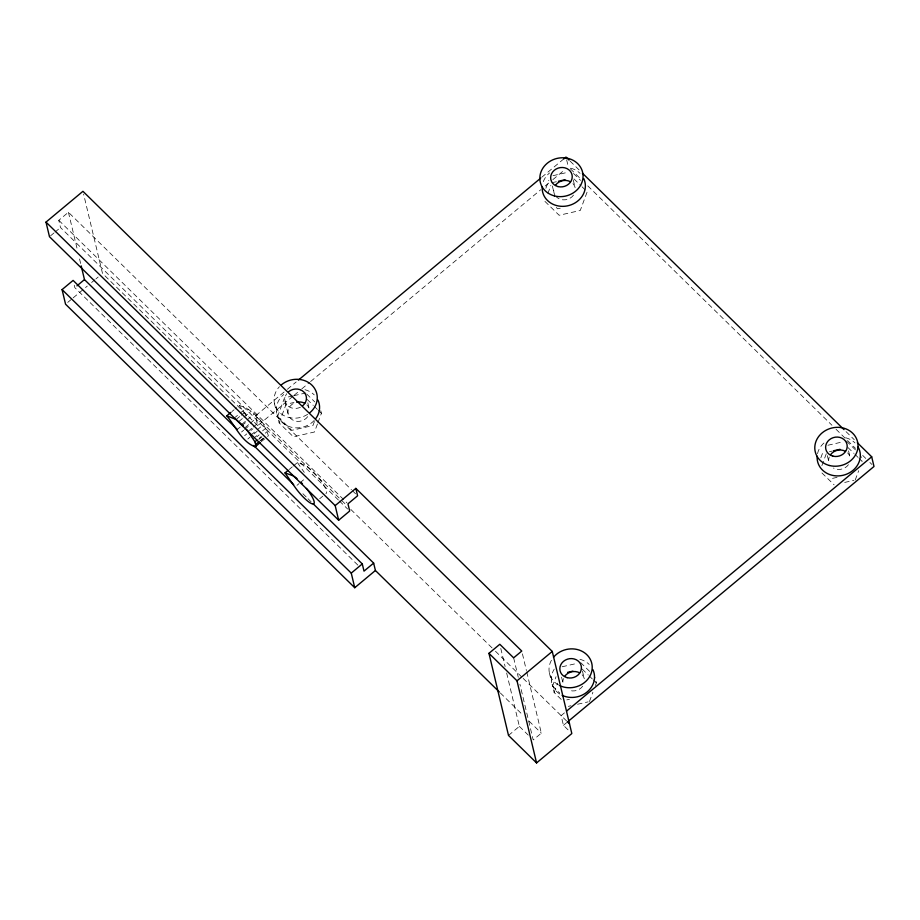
<?xml version="1.0" encoding="UTF-8"?>
<svg xmlns="http://www.w3.org/2000/svg" width="920" height="920" viewBox="0 0 920 920"><rect width="100%" height="100%" fill="white"/><g stroke="black" fill="none" stroke-linecap="round" stroke-linejoin="round"><path stroke-width="0.69" stroke-dasharray="4.6 3.45" d="M317.446 423.993L314.49 431.997L293.365 436.793L279.162 422.924L277.621 416.461L284.533 397.796L292.457 396.002M279.162 422.924L286.074 404.271L293.998 402.466M314.433 421.532L312.949 425.534L291.824 430.33L277.621 416.461M317.94 422.659L321.402 413.333L320.171 408.158M545.882 188.267L548.837 180.274M547.917 193.407L550.873 185.403M561.223 699.43L554.127 692.495L552.587 686.032L556.036 676.694M554.127 692.495L557.577 683.169M589.444 701.557L592.905 692.231M595.366 685.572L596.356 682.904L595.125 677.73M820.835 457.838L823.308 451.179M821.882 465.635L826.815 452.306M855.232 480.033L858.682 470.706M267.628 436.505L268.364 435.712C264.362 422.28 253.172 409.216 239.189 405.49L235.06 408.928M338.399 499.985L60.501 227.527L58.788 220.305L68.425 212.267L351.452 489.75M50.588 235.796L53.889 233.036M54.993 232.127L60.501 227.527M67.735 302.392L72.082 298.77M73.163 297.861L87.285 286.097M91.632 282.474L94.898 279.76M95.979 278.852L98.152 277.035M231.955 411.516L234.025 409.791M233.921 418.358L239.085 414.058M240.12 413.195L246.318 408.031M236.106 419.497L240.235 416.058M241.27 415.196L248.503 409.17M238.82 421.532L242.949 418.082M243.984 417.22L251.217 411.194M241.868 424.304L245.996 420.854M247.031 420.003L254.265 413.966M236.693 429.973L240.821 426.523M241.856 425.661L247.02 421.36M292.974 396.244L257.738 425.615L255.427 415.909L286.258 390.218M287.362 389.298L296.171 381.949M541.753 177.261L563.776 158.907M245.053 427.639L249.182 424.189M250.217 423.338L257.45 417.3M241.558 431.997L243.627 430.272M244.662 429.421L249.826 425.109M248.147 431.308L252.287 427.857M253.31 426.995L260.544 420.969M244.662 435.666L246.732 433.941M250.861 430.502L252.931 428.777M294.078 395.324L300.69 389.815M301.783 388.895L309.499 382.467M310.592 381.558L540.764 189.715M545.169 186.047L551.77 180.538M552.874 179.618L563.891 170.441M250.953 435.056L256.116 430.755M257.151 429.893L263.35 424.718M247.848 439.001L249.906 437.276M254.046 433.837L257.14 431.25M253.276 438.633L258.439 434.332M262.568 430.882L265.673 428.294M257.094 436.609L259.164 434.884M259.083 438.345L261.142 436.62M265.282 433.182L267.34 431.457M258.773 439.495L261.866 436.919M259.992 440.875L263.097 438.288M260.958 440.634L264.051 438.058M261.13 441.738L264.523 439.093M289.156 469.464L292.249 466.877M293.284 466.014L297.424 462.576L304.554 465.117A18.4 4.117 50.2 0 1 320.229 479.941A18.4 4.117 50.2 0 1 325.853 493.591M296.987 485.334L299.058 483.609M300.081 482.758L305.256 478.446M319.654 498.766L322.759 496.179M508.507 735.425L519.363 726.386L506.437 672.106M564.443 712.873L561.131 715.633L563.442 725.328L569.031 730.802M526.746 671.933L541.328 733.159L533.197 739.944L519.926 684.284M563.442 725.328L566.743 722.568M552.966 175.674L567.479 172.373M551.862 182.735L557.14 181.539M560.257 208.196L557.612 208.805L555.588 206.816M293.779 395.703L305.659 393.001M827.919 445.245L842.444 441.945M829.46 451.709L832.106 451.11M832.565 478.365L837.856 477.169M844.675 482.436L853.909 480.332M562.131 666.77L576.656 663.469M566.789 699.89L569.422 699.292M568.33 706.365L570.963 705.755M577.564 704.26L588.121 701.868M573.471 173.454L580.577 180.389M846.4 441.048L855.531 449.96M573.999 178.928L581.095 185.863M582.118 186.852L585.154 189.83M847.941 447.511L854.024 453.456M855.036 454.445L858.084 457.412M859.096 458.401L862.144 461.38L860.913 456.205M544.95 201.399L559.153 215.268L580.267 210.473L587.19 191.808L586.569 189.221M821.939 472.949L834.106 484.828M306.671 393.99L314.789 401.913M580.612 662.572L589.743 671.485M307.199 399.464L313.283 405.409M314.295 406.398L317.342 409.377M318.354 410.366L321.402 413.333M582.153 669.035L588.236 674.981M589.26 675.97L592.296 678.937M593.319 679.926L596.356 682.904M552.587 686.032L559.682 692.967M570.089 161.092L579.312 170.142M846.043 431.641L854.255 439.691M570.342 168.785L580.601 178.836M587.788 185.874L831.944 425.247M836.038 429.272L855.531 448.385M862.718 455.423L865.789 458.436M869.894 462.461L871.953 464.473M352.475 490.751L355.557 493.764M58.788 220.305L346.932 502.815M255.427 415.909L345.702 504.424M350.83 509.45L494.454 650.256M495.477 651.256L522.146 677.407M523.181 678.419L566.72 721.107M339.434 500.986L347.633 509.024M257.738 425.615L102.499 273.412L83.605 194.097M302.887 493.729L306.992 497.754M308.016 498.755L311.086 501.779M500.365 692.99L522.893 715.081M529.034 721.107L541.328 733.159M357.846 565.11L74.819 287.627L74.244 285.223M519.363 726.386L528.252 735.103M297.424 462.576L304.278 472.374M239.189 405.49L246.802 416.369M848.55 450.857L850.091 457.32A10.867 9.66 -13.4 0 0 847.619 452.928M827.344 455.63L828.885 462.093A10.867 9.66 -13.4 0 1 829.253 457.056M573.286 179.998L575.126 187.749A10.867 9.66 -13.4 0 0 572.665 183.356M566.639 159.839L568.295 166.773M552.391 186.058L553.92 192.521M582.452 671.082L584.303 678.845A10.867 9.66 -13.4 0 0 581.831 674.452M561.556 677.154L563.097 683.617A10.867 9.66 -13.4 0 1 563.477 678.581M549.412 673.072L551.724 682.778M522.433 653.844L526.412 670.542M513.636 657.834L518.27 677.315M500.791 648.45L505.103 666.54M307.809 402.81L309.35 409.273A10.867 9.66 -13.4 0 0 306.877 404.88M285.062 401.12L288.144 414.058M274.459 403.512L276.77 413.206M68.425 212.267L77.268 249.366M79.557 258.98L80.868 264.477M573.505 195.12A10.867 9.66 -13.4 0 1 556.393 196.926M554.829 194.89A10.867 9.66 -13.4 0 1 554.3 187.496M543.306 181.619A21.735 19.308 -13.4 0 1 549.539 172.96M570.733 168.188A21.735 19.308 -13.4 0 1 580.025 173.339M848.458 464.692A10.867 9.66 -13.4 0 1 833.462 468.061M314.191 420.486A21.735 19.308 -13.4 0 1 282.67 422.878A21.735 19.308 -13.4 0 1 283.751 394.484M304.957 389.712A21.735 19.308 -13.4 0 1 314.249 394.875M307.717 416.645A10.867 9.66 -13.4 0 1 290.605 418.45A10.867 9.66 -13.4 0 1 293.974 403.178M300.426 407.226A10.867 9.66 -13.4 0 1 287.523 405.513A10.867 9.66 -13.4 0 1 286.683 393.76M307.636 414.334A21.735 19.308 -13.4 0 1 279.392 412.298A21.735 19.308 -13.4 0 1 279.438 386.687M817.523 453.675A21.735 19.308 -13.4 0 1 824.492 442.531M845.698 437.759A21.735 19.308 -13.4 0 1 854.99 442.911M559.751 694.025A21.735 19.308 -13.4 0 1 554.231 669.15M579.91 659.283A21.735 19.308 -13.4 0 1 589.202 664.435M582.67 686.216A10.867 9.66 -13.4 0 1 570.204 690.586M558.578 685.009A21.735 19.308 -13.4 0 1 551.919 659.456"/><path stroke-width="1.38" d="M230.931 412.378L226.791 415.817C235.416 426.167 241.742 441.876 255.231 446.844L255.955 446.039L254.943 441.796L246.594 429.467M338.663 520.226L49.484 236.716L46 222.099L82.938 191.314L552.264 651.44L571.826 733.539L536.567 762.921L508.507 735.425L488.957 653.327L499.801 644.276L513.636 657.834L521.766 651.061L355.844 488.382L335.179 505.609L338.663 520.226L349.68 511.037L347.967 503.815L357.604 495.776L355.844 488.382M373.647 563.097L375.406 570.492L354.74 587.719L65.561 304.209L62.077 289.593L73.105 280.404L362.284 563.914L363.998 571.136L373.647 563.097L313.145 503.78M76.969 285.844L84.468 279.588L81.19 265.857M298.379 380.121L540.649 178.181M563.776 158.907L565.984 157.078L569.054 160.091M254.943 441.796L257.013 440.07M255.863 444.325L258.968 441.738M255.231 446.844L260.095 442.6M306.383 488.393A18.4 4.117 50.2 0 1 312.8 503.964A18.4 4.117 50.2 0 1 294.917 487.059L285.016 472.903L288.121 470.327M354.74 587.719L351.256 573.102L362.284 563.914M536.567 762.921L517.005 680.823L552.264 651.44M566.639 711.045L871.688 456.791L857.325 442.704M567.847 721.659L874 466.486L871.688 456.791M558.463 181.24L565.064 179.745M833.416 450.811L840.018 449.305M567.64 672.336L572.918 671.14M226.791 415.817L236.106 419.497L243.455 425.971M285.016 472.903L292.157 475.444A18.4 4.117 50.2 0 1 297.045 478.618M582.394 173.167L843.996 429.628M567.651 722.016L569.514 723.844M488.957 653.327L517.005 680.823M46 222.099L335.179 505.609M84.468 279.588L237.256 429.387M253.667 445.475L293.664 484.679M375.406 570.492L499.33 691.99M62.077 289.593L351.256 573.102M555.553 185.161A10.867 9.66 -13.4 0 1 570.549 181.78M583.74 178.537A21.735 19.308 -13.4 0 1 567.249 205.907A21.735 19.308 -13.4 0 1 542.191 186.633M830.507 454.733A10.867 9.66 -13.4 0 1 845.503 451.352M317.952 400.062A21.735 19.308 -13.4 0 1 315.916 418.393M288.546 391.759A10.867 9.66 -13.4 0 1 303.796 391.954A10.867 9.66 -13.4 0 1 302.772 405.709M296.654 402.235A10.867 9.66 -13.4 0 1 304.761 403.316M281.439 384.79A21.735 19.308 -13.4 0 1 311.938 385.169A21.735 19.308 -13.4 0 1 309.879 412.678M858.119 446.982A21.735 19.308 -13.4 0 1 842.893 475.329A21.735 19.308 -13.4 0 1 817.155 456.205M592.905 669.633A21.735 19.308 -13.4 0 1 587.155 691.943A21.735 19.308 -13.4 0 1 562.085 695.324M564.73 676.257A10.867 9.66 -13.4 0 1 579.715 672.876M553.495 657.282A21.735 19.308 -13.4 0 1 583.038 651.82A21.735 19.308 -13.4 0 1 588.823 677.89A21.735 19.308 -13.4 0 1 559.774 685.63M300.886 482.183A18.4 4.117 50.2 0 1 302.484 483.851M557.957 186.564A10.867 9.66 -13.4 0 0 572.044 174.823A10.867 9.66 -13.4 0 0 554.334 170.234A10.867 9.66 -13.4 0 0 557.957 186.564M554.461 195.925A21.735 19.308 -13.4 0 0 582.647 172.431A21.735 19.308 -13.4 0 0 547.227 163.265A21.735 19.308 -13.4 0 0 554.461 195.925M832.91 456.136A10.867 9.66 -13.4 0 0 847.009 444.394A10.867 9.66 -13.4 0 0 829.299 439.806A10.867 9.66 -13.4 0 0 832.91 456.136M829.426 465.497A21.735 19.308 -13.4 0 0 857.612 442.002A21.735 19.308 -13.4 0 0 822.181 432.837A21.735 19.308 -13.4 0 0 829.426 465.497M567.134 677.66A10.867 9.66 -13.4 0 0 581.221 665.919A10.867 9.66 -13.4 0 0 563.511 661.331A10.867 9.66 -13.4 0 0 567.134 677.66"/></g></svg>
